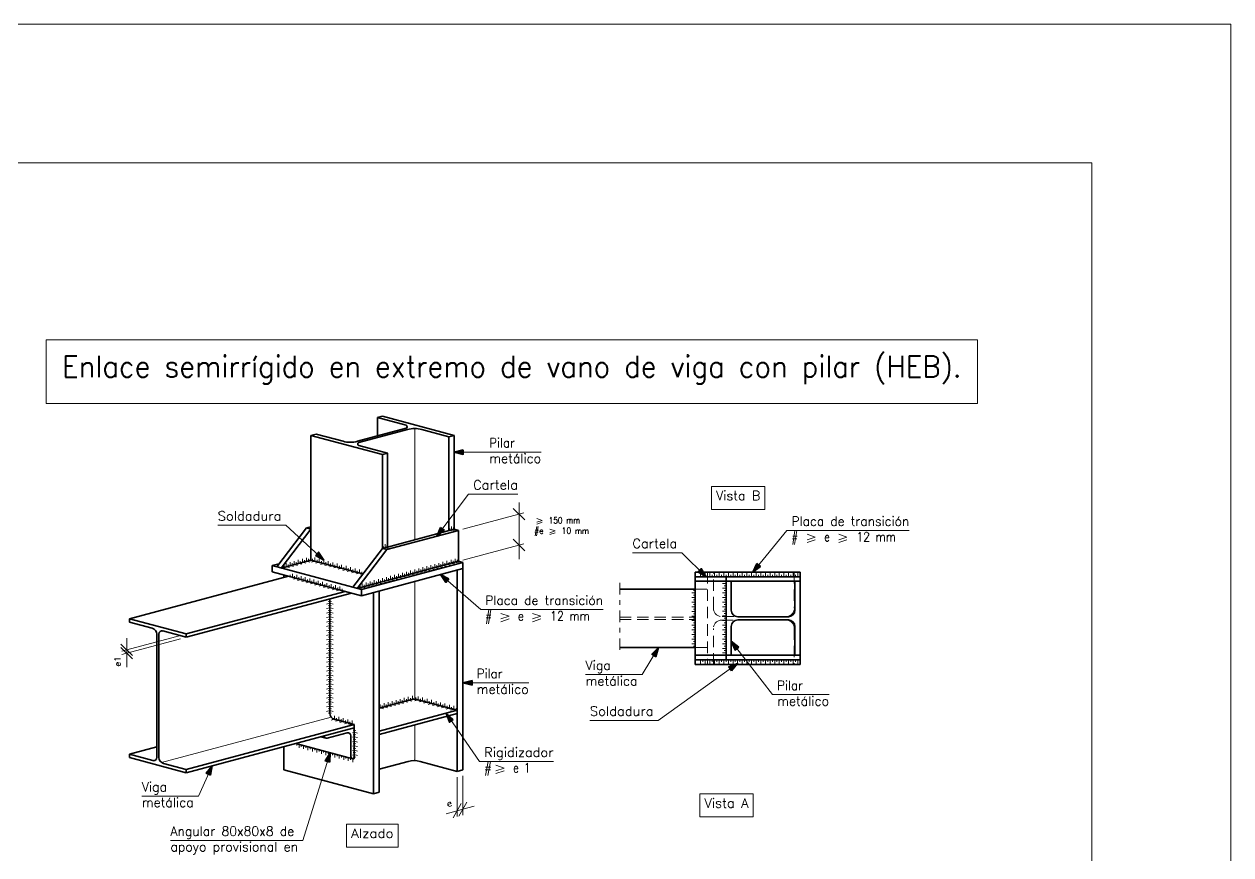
# Model space of a CAD drawing. Header units: millimetres. Extents: x 0 to 84, y 0 to 59.4.
# Drawn here: x 57.93 to 84, y 41.45 to 59.4 of the extents above; entities that cross this region are included whole.
import ezdxf
from ezdxf.enums import TextEntityAlignment as Align

# ---------------------------------------------------------------- set-up
doc = ezdxf.new("R2010")
doc.units = ezdxf.units.MM
doc.linetypes.add('DASHDOT', pattern=[0.5, 0.25, -0.125, 0, -0.125])
doc.linetypes.add('DASHED', pattern=[0.375, 0.25, -0.125])
for name, color, linetype, lineweight in [('0-CYPE0', 1, 'Continuous', 13), ('0-CYPE1', 2, 'Continuous', 18), ('0-CYPE2', 4, 'Continuous', 35), ('CYPECABECERA', 2, 'Continuous', 18), ('RECUAD_LIMITES', 2, 'Continuous', 0), ('RECUAD_MARCO', 1, 'Continuous', 20)]:
    doc.layers.add(name, color=color, linetype=linetype, lineweight=lineweight)
doc.styles.add('CYPETXT', font='romans__.ttf', dxfattribs={"height": 0.2})

msp = doc.modelspace()

# ---------------------------------------------------------------- hatches: boundary and pattern name
at = {"layer": '0-CYPE2'}
for points in [[(67.418, 50.202), (67.218, 50.152), (67.418, 50.102)], [(66.928, 48.524), (66.848, 48.334), (67.008, 48.464)], [(64.223, 47.918), (64.404, 47.819), (64.291, 47.991)], [(73.76, 47.745), (73.671, 47.559), (73.837, 47.681)], [(67.109, 47.409), (66.925, 47.503), (67.043, 47.334)], [(72.488, 47.564), (72.666, 47.459), (72.559, 47.635)], [(71.577, 45.729), (71.639, 45.925), (71.492, 45.781)], [(73.37, 45.934), (73.208, 46.062), (73.29, 45.873)], [(73.211, 45.427), (73.345, 45.584), (73.153, 45.508)], [(67.609, 45.215), (67.409, 45.165), (67.609, 45.115)], [(67.203, 44.371), (67.048, 44.507), (67.12, 44.314)], [(64.534, 43.449), (64.546, 43.654), (64.438, 43.479)], [(61.957, 43.169), (61.995, 43.372), (61.866, 43.211)]]:
    msp.add_hatch(color=256, dxfattribs=at).paths.add_polyline_path(points, flags=0)

# ---------------------------------------------------------------- linework, layer by layer
at = {"layer": '0-CYPE0'}
for p, q in [((66.368, 50.66), (66.368, 48.257)), ((66.368, 47.354), (66.368, 44.817)), ((60.899, 43.444), (64.562, 44.426)), ((66.368, 44.254), (66.368, 43.484))]:
    msp.add_line(p, q, dxfattribs=at)
at = {"layer": '0-CYPE0', "linetype": 'DASHED'}
for p, q in [((72.694, 47.559), (72.694, 45.559)), ((72.821, 46.775), (72.821, 47.559)), ((74.568, 47.559), (74.568, 46.775)), ((72.428, 47.192), (72.694, 47.192)), ((70.797, 46.582), (72.428, 46.582)), ((70.797, 46.535), (72.428, 46.535)), ((74.388, 46.595), (73.001, 46.595)), ((73.001, 46.522), (74.388, 46.522)), ((72.821, 45.559), (72.821, 46.342)), ((74.568, 46.342), (74.568, 45.559)), ((72.428, 45.925), (72.694, 45.925))]:
    msp.add_line(p, q, dxfattribs=at)
for centre, start, end in [((73.001, 46.775), 180, 270), ((74.388, 46.775), 270, 360), ((73.001, 46.342), 90, 180), ((74.388, 46.342), 0, 90)]:
    msp.add_arc(centre, 0.18, start, end, dxfattribs=at)
at = {"layer": '0-CYPE1'}
for p, q in [((67.879, 50.152), (67.218, 50.152)), ((67.879, 50.152), (69.101, 50.152)), ((67.531, 49.243), (66.848, 48.334)), ((67.531, 49.243), (68.6, 49.243)), ((68.624, 48.268), (68.624, 49.06)), ((67.406, 48.483), (68.727, 48.838)), ((68.749, 48.685), (68.499, 48.935)), ((62.114, 48.571), (63.588, 48.571)), ((64.404, 47.819), (63.588, 48.571)), ((67.128, 48.461), (67.128, 48.498)), ((67.167, 48.471), (67.167, 48.546)), ((67.206, 48.482), (67.206, 48.519)), ((69.009, 48.714), (69.125, 48.674)), ((69.009, 48.634), (69.125, 48.674)), ((69.009, 48.594), (69.125, 48.634)), ((69.289, 48.489), (69.405, 48.449)), ((67.128, 48.461), (67.164, 48.451)), ((67.167, 48.471), (67.239, 48.452)), ((67.206, 48.482), (67.242, 48.472)), ((68.749, 48.018), (68.499, 48.268)), ((68.624, 48.268), (68.624, 47.837)), ((69.289, 48.409), (69.405, 48.449)), ((69.289, 48.369), (69.405, 48.409)), ((74.408, 48.458), (73.671, 47.559)), ((74.408, 48.458), (77.052, 48.458)), ((74.847, 48.376), (75.021, 48.316)), ((74.847, 48.256), (75.021, 48.316)), ((74.847, 48.196), (75.021, 48.256)), ((75.531, 48.376), (75.705, 48.316)), ((75.531, 48.256), (75.705, 48.316)), ((75.531, 48.196), (75.705, 48.256)), ((65.692, 48.076), (65.692, 48.113)), ((65.692, 48.076), (65.728, 48.066)), ((65.731, 48.086), (65.731, 48.161)), ((65.731, 48.086), (65.803, 48.067)), ((65.77, 48.097), (65.77, 48.134)), ((65.77, 48.097), (65.806, 48.087)), ((67.406, 47.817), (68.727, 48.171)), ((71.071, 47.977), (72.14, 47.977)), ((72.14, 47.977), (72.666, 47.459)), ((63.593, 47.675), (63.593, 47.75)), ((63.636, 47.687), (63.636, 47.724)), ((63.68, 47.698), (63.68, 47.773)), ((63.724, 47.71), (63.724, 47.748)), ((63.724, 47.71), (63.76, 47.7)), ((63.767, 47.722), (63.767, 47.797)), ((63.767, 47.722), (63.84, 47.702)), ((63.811, 47.733), (63.811, 47.771)), ((63.811, 47.733), (63.847, 47.724)), ((63.854, 47.745), (63.854, 47.82)), ((63.854, 47.745), (63.927, 47.726)), ((63.898, 47.757), (63.898, 47.794)), ((63.898, 47.757), (63.934, 47.747)), ((63.942, 47.769), (63.942, 47.844)), ((63.942, 47.769), (64.014, 47.749)), ((63.985, 47.78), (63.985, 47.818)), ((63.985, 47.78), (64.021, 47.77)), ((64.029, 47.792), (64.029, 47.867)), ((64.029, 47.792), (64.101, 47.772)), ((64.072, 47.804), (64.072, 47.841)), ((64.072, 47.804), (64.109, 47.794)), ((64.163, 47.809), (64.126, 47.799)), ((64.211, 47.796), (64.138, 47.776)), ((64.163, 47.809), (64.163, 47.847)), ((64.211, 47.796), (64.211, 47.871)), ((64.259, 47.783), (64.223, 47.774)), ((64.307, 47.77), (64.235, 47.75)), ((64.259, 47.783), (64.259, 47.821)), ((64.307, 47.77), (64.307, 47.845)), ((64.356, 47.757), (64.32, 47.748)), ((64.404, 47.744), (64.332, 47.725)), ((64.356, 47.757), (64.356, 47.795)), ((64.404, 47.744), (64.404, 47.819)), ((64.452, 47.732), (64.416, 47.722)), ((64.501, 47.718), (64.428, 47.699)), ((64.452, 47.732), (64.452, 47.769)), ((64.501, 47.718), (64.501, 47.793)), ((64.549, 47.706), (64.513, 47.696)), ((64.549, 47.706), (64.549, 47.743)), ((64.597, 47.692), (64.597, 47.767)), ((64.646, 47.68), (64.646, 47.717)), ((64.694, 47.666), (64.694, 47.741)), ((64.79, 47.64), (64.79, 47.715)), ((66.717, 47.632), (66.717, 47.707)), ((66.804, 47.656), (66.804, 47.731)), ((66.892, 47.679), (66.892, 47.754)), ((66.935, 47.691), (66.935, 47.728)), ((66.979, 47.702), (66.979, 47.777)), ((67.022, 47.714), (67.022, 47.752)), ((67.022, 47.714), (67.059, 47.704)), ((67.066, 47.726), (67.066, 47.801)), ((67.066, 47.726), (67.138, 47.706)), ((67.11, 47.737), (67.11, 47.775)), ((67.11, 47.737), (67.146, 47.728)), ((67.153, 47.749), (67.153, 47.824)), ((67.153, 47.749), (67.226, 47.73)), ((67.197, 47.761), (67.197, 47.798)), ((67.197, 47.761), (67.233, 47.751)), ((67.24, 47.772), (67.24, 47.847)), ((67.24, 47.772), (67.313, 47.753)), ((67.284, 47.784), (67.284, 47.822)), ((67.284, 47.784), (67.32, 47.774)), ((63.549, 47.663), (63.549, 47.701)), ((63.549, 47.663), (63.585, 47.654)), ((63.593, 47.675), (63.665, 47.656)), ((63.636, 47.687), (63.673, 47.677)), ((63.68, 47.698), (63.752, 47.679)), ((63.68, 47.46), (63.68, 47.497)), ((63.726, 47.447), (63.726, 47.522)), ((63.773, 47.435), (63.773, 47.472)), ((63.82, 47.422), (63.82, 47.497)), ((63.866, 47.41), (63.866, 47.447)), ((63.913, 47.397), (63.913, 47.472)), ((64.006, 47.372), (64.006, 47.447)), ((64.597, 47.692), (64.525, 47.673)), ((64.646, 47.68), (64.609, 47.67)), ((64.694, 47.666), (64.621, 47.647)), ((64.742, 47.654), (64.706, 47.644)), ((64.79, 47.64), (64.718, 47.621)), ((64.742, 47.654), (64.742, 47.691)), ((64.839, 47.628), (64.803, 47.618)), ((64.887, 47.615), (64.815, 47.595)), ((64.839, 47.628), (64.839, 47.665)), ((64.887, 47.615), (64.887, 47.69)), ((64.935, 47.602), (64.899, 47.592)), ((64.984, 47.589), (64.911, 47.569)), ((64.935, 47.602), (64.935, 47.64)), ((64.984, 47.589), (64.984, 47.664)), ((65.032, 47.576), (64.996, 47.567)), ((65.08, 47.563), (65.008, 47.543)), ((65.032, 47.576), (65.032, 47.614)), ((65.08, 47.563), (65.08, 47.638)), ((65.129, 47.55), (65.092, 47.541)), ((65.177, 47.537), (65.104, 47.518)), ((65.129, 47.55), (65.129, 47.588)), ((65.177, 47.537), (65.177, 47.612)), ((65.225, 47.524), (65.189, 47.515)), ((65.225, 47.524), (65.225, 47.562)), ((65.758, 47.375), (65.758, 47.45)), ((65.845, 47.399), (65.845, 47.474)), ((65.889, 47.41), (65.889, 47.448)), ((65.932, 47.422), (65.932, 47.497)), ((65.976, 47.434), (65.976, 47.471)), ((66.02, 47.445), (66.02, 47.52)), ((66.02, 47.445), (66.092, 47.426)), ((66.063, 47.457), (66.063, 47.495)), ((66.063, 47.457), (66.099, 47.447)), ((66.107, 47.469), (66.107, 47.544)), ((66.107, 47.469), (66.179, 47.449)), ((66.15, 47.48), (66.15, 47.518)), ((66.15, 47.48), (66.187, 47.471)), ((66.194, 47.492), (66.194, 47.567)), ((66.194, 47.492), (66.266, 47.473)), ((66.238, 47.504), (66.238, 47.541)), ((66.238, 47.504), (66.274, 47.494)), ((66.281, 47.515), (66.281, 47.59)), ((66.281, 47.515), (66.354, 47.496)), ((66.325, 47.527), (66.325, 47.565)), ((66.325, 47.527), (66.361, 47.517)), ((66.368, 47.539), (66.368, 47.614)), ((66.368, 47.539), (66.441, 47.519)), ((66.412, 47.55), (66.412, 47.588)), ((66.412, 47.55), (66.448, 47.541)), ((66.456, 47.562), (66.456, 47.637)), ((66.456, 47.562), (66.528, 47.543)), ((66.499, 47.574), (66.499, 47.611)), ((66.499, 47.574), (66.535, 47.564)), ((66.543, 47.586), (66.543, 47.661)), ((66.543, 47.586), (66.615, 47.566)), ((66.586, 47.597), (66.586, 47.635)), ((66.586, 47.597), (66.623, 47.587)), ((66.63, 47.609), (66.63, 47.684)), ((66.63, 47.609), (66.702, 47.589)), ((66.674, 47.621), (66.674, 47.658)), ((66.674, 47.621), (66.71, 47.611)), ((66.717, 47.632), (66.79, 47.613)), ((66.761, 47.644), (66.761, 47.681)), ((66.761, 47.644), (66.797, 47.634)), ((66.804, 47.656), (66.877, 47.636)), ((66.848, 47.667), (66.848, 47.705)), ((66.848, 47.667), (66.884, 47.658)), ((66.892, 47.679), (66.964, 47.66)), ((67.794, 46.747), (66.925, 47.503)), ((66.935, 47.691), (66.971, 47.681)), ((66.979, 47.702), (67.051, 47.683)), ((72.545, 47.534), (72.545, 47.459)), ((72.595, 47.496), (72.595, 47.459)), ((72.645, 47.534), (72.645, 47.459)), ((72.695, 47.496), (72.695, 47.459)), ((72.745, 47.534), (72.745, 47.459)), ((72.795, 47.496), (72.795, 47.459)), ((72.845, 47.534), (72.845, 47.459)), ((72.895, 47.496), (72.895, 47.459)), ((72.945, 47.534), (72.945, 47.459)), ((72.995, 47.496), (72.995, 47.459)), ((73.045, 47.534), (73.045, 47.459)), ((73.095, 47.496), (73.095, 47.459)), ((73.145, 47.534), (73.145, 47.459)), ((73.195, 47.496), (73.195, 47.459)), ((73.245, 47.534), (73.245, 47.459)), ((73.295, 47.496), (73.295, 47.459)), ((73.345, 47.534), (73.345, 47.459)), ((73.395, 47.496), (73.395, 47.459)), ((73.445, 47.534), (73.445, 47.459)), ((73.495, 47.496), (73.495, 47.459)), ((73.545, 47.534), (73.545, 47.459)), ((73.595, 47.496), (73.595, 47.459)), ((73.645, 47.534), (73.645, 47.459)), ((73.695, 47.496), (73.695, 47.459)), ((73.745, 47.534), (73.745, 47.459)), ((73.795, 47.496), (73.795, 47.459)), ((73.845, 47.534), (73.845, 47.459)), ((73.895, 47.496), (73.895, 47.459)), ((73.945, 47.534), (73.945, 47.459)), ((73.995, 47.496), (73.995, 47.459)), ((74.045, 47.534), (74.045, 47.459)), ((74.095, 47.496), (74.095, 47.459)), ((74.145, 47.534), (74.145, 47.459)), ((74.195, 47.496), (74.195, 47.459)), ((74.245, 47.534), (74.245, 47.459)), ((74.295, 47.496), (74.295, 47.459)), ((74.345, 47.534), (74.345, 47.459)), ((74.395, 47.496), (74.395, 47.459)), ((74.445, 47.534), (74.445, 47.459)), ((74.495, 47.496), (74.495, 47.459)), ((74.545, 47.534), (74.545, 47.459)), ((74.595, 47.496), (74.595, 47.459)), ((74.645, 47.534), (74.645, 47.459)), ((63.737, 47.425), (63.773, 47.435)), ((63.82, 47.422), (63.747, 47.403)), ((63.83, 47.4), (63.866, 47.41)), ((63.913, 47.397), (63.84, 47.378)), ((63.923, 47.375), (63.96, 47.385)), ((64.006, 47.372), (63.934, 47.353)), ((63.96, 47.385), (63.96, 47.422)), ((64.017, 47.35), (64.053, 47.36)), ((64.1, 47.347), (64.027, 47.328)), ((64.053, 47.36), (64.053, 47.397)), ((64.1, 47.347), (64.1, 47.422)), ((64.193, 47.322), (64.12, 47.303)), ((64.193, 47.322), (64.193, 47.397)), ((64.203, 47.3), (64.239, 47.31)), ((64.286, 47.297), (64.214, 47.278)), ((64.239, 47.31), (64.239, 47.347)), ((64.286, 47.297), (64.286, 47.372)), ((64.379, 47.272), (64.307, 47.253)), ((64.379, 47.272), (64.379, 47.347)), ((64.39, 47.25), (64.426, 47.26)), ((64.473, 47.247), (64.4, 47.228)), ((64.426, 47.26), (64.426, 47.297)), ((64.473, 47.247), (64.473, 47.322)), ((64.483, 47.225), (64.519, 47.235)), ((64.566, 47.222), (64.494, 47.203)), ((64.519, 47.235), (64.519, 47.272)), ((64.566, 47.222), (64.566, 47.297)), ((64.576, 47.2), (64.613, 47.21)), ((64.659, 47.197), (64.587, 47.178)), ((64.613, 47.21), (64.613, 47.247)), ((64.659, 47.197), (64.659, 47.272)), ((64.753, 47.172), (64.753, 47.247)), ((64.799, 47.16), (64.799, 47.197)), ((65.191, 47.223), (65.191, 47.261)), ((65.191, 47.223), (65.228, 47.214)), ((65.235, 47.235), (65.235, 47.31)), ((65.235, 47.235), (65.307, 47.216)), ((65.278, 47.247), (65.278, 47.284)), ((65.278, 47.247), (65.315, 47.237)), ((65.322, 47.258), (65.322, 47.333)), ((65.322, 47.258), (65.395, 47.239)), ((65.366, 47.27), (65.366, 47.308)), ((65.366, 47.27), (65.402, 47.26)), ((65.409, 47.282), (65.409, 47.357)), ((65.409, 47.282), (65.482, 47.262)), ((65.453, 47.293), (65.453, 47.331)), ((65.453, 47.293), (65.489, 47.284)), ((65.496, 47.305), (65.496, 47.38)), ((65.496, 47.305), (65.569, 47.286)), ((65.54, 47.317), (65.54, 47.354)), ((65.54, 47.317), (65.576, 47.307)), ((65.584, 47.329), (65.584, 47.404)), ((65.584, 47.329), (65.656, 47.309)), ((65.627, 47.34), (65.627, 47.378)), ((65.627, 47.34), (65.663, 47.33)), ((65.671, 47.352), (65.671, 47.427)), ((65.671, 47.352), (65.743, 47.332)), ((65.714, 47.364), (65.714, 47.401)), ((65.714, 47.364), (65.751, 47.354)), ((65.758, 47.375), (65.83, 47.356)), ((65.802, 47.387), (65.802, 47.424)), ((65.802, 47.387), (65.838, 47.377)), ((65.845, 47.399), (65.918, 47.379)), ((65.889, 47.41), (65.925, 47.401)), ((65.932, 47.422), (66.005, 47.403)), ((65.976, 47.434), (66.012, 47.424)), ((73.019, 47.31), (73.094, 47.31)), ((73.019, 47.21), (73.094, 47.21)), ((73.057, 47.26), (73.094, 47.26)), ((64.498, 46.923), (64.534, 46.932)), ((64.57, 46.923), (64.534, 46.932)), ((64.753, 47.172), (64.68, 47.153)), ((64.763, 47.15), (64.799, 47.16)), ((72.353, 47.109), (72.428, 47.109)), ((72.353, 47.009), (72.428, 47.009)), ((72.39, 47.159), (72.428, 47.159)), ((72.39, 47.059), (72.428, 47.059)), ((72.39, 46.959), (72.428, 46.959)), ((73.019, 47.11), (73.094, 47.11)), ((73.019, 47.01), (73.094, 47.01)), ((73.057, 47.16), (73.094, 47.16)), ((73.057, 47.06), (73.094, 47.06)), ((73.057, 46.96), (73.094, 46.96)), ((64.462, 46.865), (64.534, 46.884)), ((64.462, 46.768), (64.534, 46.787)), ((64.462, 46.671), (64.534, 46.691)), ((64.498, 46.826), (64.534, 46.836)), ((64.498, 46.729), (64.534, 46.739)), ((64.607, 46.865), (64.534, 46.884)), ((64.57, 46.826), (64.534, 46.836)), ((64.607, 46.768), (64.534, 46.787)), ((64.57, 46.729), (64.534, 46.739)), ((64.607, 46.671), (64.534, 46.691)), ((67.794, 46.747), (70.438, 46.747)), ((68.233, 46.665), (68.407, 46.605)), ((68.917, 46.665), (69.091, 46.605)), ((72.353, 46.909), (72.428, 46.909)), ((72.353, 46.809), (72.428, 46.809)), ((72.353, 46.709), (72.428, 46.709)), ((72.39, 46.859), (72.428, 46.859)), ((72.39, 46.759), (72.428, 46.759)), ((73.019, 46.91), (73.094, 46.91)), ((73.019, 46.81), (73.094, 46.81)), ((73.019, 46.71), (73.094, 46.71)), ((73.057, 46.86), (73.094, 46.86)), ((73.057, 46.76), (73.094, 46.76)), ((64.462, 46.575), (64.534, 46.594)), ((64.462, 46.478), (64.534, 46.498)), ((64.498, 46.633), (64.534, 46.643)), ((64.498, 46.536), (64.534, 46.546)), ((64.498, 46.44), (64.534, 46.449)), ((64.57, 46.633), (64.534, 46.643)), ((64.607, 46.575), (64.534, 46.594)), ((64.57, 46.536), (64.534, 46.546)), ((64.607, 46.478), (64.534, 46.498)), ((64.57, 46.44), (64.534, 46.449)), ((68.233, 46.545), (68.407, 46.605)), ((68.233, 46.485), (68.407, 46.545)), ((68.917, 46.545), (69.091, 46.605)), ((68.917, 46.485), (69.091, 46.545)), ((72.353, 46.609), (72.428, 46.609)), ((72.353, 46.509), (72.428, 46.509)), ((72.353, 46.409), (72.428, 46.409)), ((72.39, 46.659), (72.428, 46.659)), ((72.39, 46.559), (72.428, 46.559)), ((72.39, 46.459), (72.428, 46.459)), ((73.019, 46.61), (73.094, 46.61)), ((73.019, 46.51), (73.094, 46.51)), ((73.019, 46.41), (73.094, 46.41)), ((73.057, 46.66), (73.094, 46.66)), ((73.057, 46.56), (73.094, 46.56)), ((73.057, 46.46), (73.094, 46.46)), ((60.045, 45.849), (61.312, 46.189)), ((64.462, 46.382), (64.534, 46.401)), ((64.462, 46.285), (64.534, 46.305)), ((64.462, 46.189), (64.534, 46.208)), ((64.498, 46.343), (64.534, 46.353)), ((64.498, 46.247), (64.534, 46.256)), ((64.498, 46.15), (64.534, 46.16)), ((64.607, 46.382), (64.534, 46.401)), ((64.57, 46.343), (64.534, 46.353)), ((64.607, 46.285), (64.534, 46.305)), ((64.57, 46.247), (64.534, 46.256)), ((64.607, 46.189), (64.534, 46.208)), ((64.57, 46.15), (64.534, 46.16)), ((72.353, 46.309), (72.428, 46.309)), ((72.353, 46.209), (72.428, 46.209)), ((72.39, 46.359), (72.428, 46.359)), ((72.39, 46.259), (72.428, 46.259)), ((72.39, 46.159), (72.428, 46.159)), ((73.019, 46.31), (73.094, 46.31)), ((73.019, 46.21), (73.094, 46.21)), ((73.057, 46.36), (73.094, 46.36)), ((73.057, 46.26), (73.094, 46.26)), ((73.057, 46.16), (73.094, 46.16)), ((60.273, 45.752), (60.023, 46.002)), ((60.273, 45.681), (60.023, 45.931)), ((60.045, 45.778), (61.312, 46.117)), ((60.148, 45.752), (60.148, 46.127)), ((60.148, 45.931), (60.148, 45.5)), ((64.462, 46.092), (64.534, 46.111)), ((64.462, 45.995), (64.534, 46.015)), ((64.462, 45.899), (64.534, 45.918)), ((64.498, 46.053), (64.534, 46.063)), ((64.498, 45.957), (64.534, 45.966)), ((64.607, 46.092), (64.534, 46.111)), ((64.57, 46.053), (64.534, 46.063)), ((64.607, 45.995), (64.534, 46.015)), ((64.57, 45.957), (64.534, 45.966)), ((64.607, 45.899), (64.534, 45.918)), ((71.639, 45.925), (71.282, 45.343)), ((72.353, 46.109), (72.428, 46.109)), ((72.353, 46.009), (72.428, 46.009)), ((72.39, 46.059), (72.428, 46.059)), ((72.39, 45.959), (72.428, 45.959)), ((73.019, 46.11), (73.094, 46.11)), ((73.019, 46.01), (73.094, 46.01)), ((73.019, 45.91), (73.094, 45.91)), ((73.057, 46.06), (73.094, 46.06)), ((73.057, 45.96), (73.094, 45.96)), ((73.208, 46.062), (74.098, 44.909)), ((60.148, 45.806), (60.148, 45.877)), ((64.462, 45.802), (64.534, 45.822)), ((64.462, 45.706), (64.534, 45.725)), ((64.462, 45.609), (64.534, 45.628)), ((64.498, 45.86), (64.534, 45.87)), ((64.498, 45.764), (64.534, 45.773)), ((64.498, 45.667), (64.534, 45.677)), ((64.57, 45.86), (64.534, 45.87)), ((64.607, 45.802), (64.534, 45.822)), ((64.57, 45.764), (64.534, 45.773)), ((64.607, 45.706), (64.534, 45.725)), ((64.57, 45.667), (64.534, 45.677)), ((64.607, 45.609), (64.534, 45.628)), ((72.545, 45.584), (72.545, 45.659)), ((72.595, 45.621), (72.595, 45.659)), ((72.645, 45.584), (72.645, 45.659)), ((72.695, 45.621), (72.695, 45.659)), ((72.745, 45.584), (72.745, 45.659)), ((72.795, 45.621), (72.795, 45.659)), ((72.845, 45.584), (72.845, 45.659)), ((72.895, 45.621), (72.895, 45.659)), ((72.945, 45.584), (72.945, 45.659)), ((72.995, 45.621), (72.995, 45.659)), ((73.019, 45.81), (73.094, 45.81)), ((73.045, 45.584), (73.045, 45.659)), ((73.057, 45.86), (73.094, 45.86)), ((73.095, 45.621), (73.095, 45.659)), ((73.145, 45.584), (73.145, 45.659)), ((73.195, 45.621), (73.195, 45.659)), ((73.245, 45.584), (73.245, 45.659)), ((73.295, 45.621), (73.295, 45.659)), ((73.345, 45.584), (73.345, 45.659)), ((73.395, 45.621), (73.395, 45.659)), ((73.445, 45.584), (73.445, 45.659)), ((73.495, 45.621), (73.495, 45.659)), ((73.545, 45.584), (73.545, 45.659)), ((73.595, 45.621), (73.595, 45.659)), ((73.645, 45.584), (73.645, 45.659)), ((73.695, 45.621), (73.695, 45.659)), ((73.745, 45.584), (73.745, 45.659)), ((73.795, 45.621), (73.795, 45.659)), ((73.845, 45.584), (73.845, 45.659)), ((73.895, 45.621), (73.895, 45.659)), ((73.945, 45.584), (73.945, 45.659)), ((73.995, 45.621), (73.995, 45.659)), ((74.045, 45.584), (74.045, 45.659)), ((74.095, 45.621), (74.095, 45.659)), ((74.145, 45.584), (74.145, 45.659)), ((74.195, 45.621), (74.195, 45.659)), ((74.245, 45.584), (74.245, 45.659)), ((74.295, 45.621), (74.295, 45.659)), ((74.345, 45.584), (74.345, 45.659)), ((74.395, 45.621), (74.395, 45.659)), ((74.445, 45.584), (74.445, 45.659)), ((74.495, 45.621), (74.495, 45.659)), ((74.545, 45.584), (74.545, 45.659)), ((74.595, 45.621), (74.595, 45.659)), ((74.645, 45.584), (74.645, 45.659)), ((64.462, 45.512), (64.534, 45.532)), ((64.462, 45.416), (64.534, 45.435)), ((64.498, 45.57), (64.534, 45.58)), ((64.498, 45.474), (64.534, 45.483)), ((64.498, 45.377), (64.534, 45.387)), ((64.57, 45.57), (64.534, 45.58)), ((64.607, 45.512), (64.534, 45.532)), ((64.57, 45.474), (64.534, 45.483)), ((64.607, 45.416), (64.534, 45.435)), ((64.57, 45.377), (64.534, 45.387)), ((71.628, 44.353), (73.345, 45.584)), ((64.462, 45.319), (64.534, 45.339)), ((64.462, 45.223), (64.534, 45.242)), ((64.462, 45.126), (64.534, 45.145)), ((64.498, 45.281), (64.534, 45.29)), ((64.498, 45.184), (64.534, 45.194)), ((64.607, 45.319), (64.534, 45.339)), ((64.57, 45.281), (64.534, 45.29)), ((64.607, 45.223), (64.534, 45.242)), ((64.57, 45.184), (64.534, 45.194)), ((64.607, 45.126), (64.534, 45.145)), ((67.769, 45.165), (67.409, 45.165)), ((67.609, 45.165), (68.831, 45.165)), ((70.06, 45.343), (71.282, 45.343)), ((64.462, 45.029), (64.534, 45.049)), ((64.462, 44.933), (64.534, 44.952)), ((64.462, 44.836), (64.534, 44.856)), ((64.498, 45.087), (64.534, 45.097)), ((64.498, 44.991), (64.534, 45.001)), ((64.498, 44.894), (64.534, 44.904)), ((64.57, 45.087), (64.534, 45.097)), ((64.607, 45.029), (64.534, 45.049)), ((64.57, 44.991), (64.534, 45.001)), ((64.607, 44.933), (64.534, 44.952)), ((64.57, 44.894), (64.534, 44.904)), ((64.607, 44.836), (64.534, 44.856)), ((66.144, 44.764), (66.144, 44.839)), ((66.231, 44.787), (66.231, 44.862)), ((66.319, 44.81), (66.319, 44.885)), ((66.394, 44.811), (66.394, 44.848)), ((66.443, 44.797), (66.443, 44.872)), ((66.539, 44.771), (66.539, 44.846)), ((74.098, 44.909), (75.32, 44.909)), ((64.462, 44.74), (64.534, 44.759)), ((64.462, 44.643), (64.534, 44.662)), ((64.498, 44.798), (64.534, 44.807)), ((64.498, 44.701), (64.534, 44.711)), ((64.498, 44.604), (64.534, 44.614)), ((64.57, 44.798), (64.534, 44.807)), ((64.607, 44.74), (64.534, 44.759)), ((64.57, 44.701), (64.534, 44.711)), ((64.607, 44.643), (64.534, 44.662)), ((64.57, 44.604), (64.534, 44.614)), ((65.621, 44.623), (65.621, 44.698)), ((65.621, 44.623), (65.694, 44.604)), ((65.665, 44.635), (65.665, 44.673)), ((65.665, 44.635), (65.701, 44.625)), ((65.708, 44.647), (65.708, 44.722)), ((65.708, 44.647), (65.781, 44.627)), ((65.752, 44.658), (65.752, 44.696)), ((65.752, 44.658), (65.788, 44.649)), ((65.796, 44.67), (65.796, 44.745)), ((65.796, 44.67), (65.868, 44.651)), ((65.839, 44.682), (65.839, 44.719)), ((65.839, 44.682), (65.875, 44.672)), ((65.883, 44.693), (65.883, 44.768)), ((65.883, 44.693), (65.955, 44.674)), ((65.926, 44.705), (65.926, 44.743)), ((65.926, 44.705), (65.963, 44.695)), ((65.97, 44.717), (65.97, 44.792)), ((65.97, 44.717), (66.042, 44.697)), ((66.013, 44.729), (66.013, 44.766)), ((66.013, 44.729), (66.05, 44.719)), ((66.057, 44.74), (66.057, 44.815)), ((66.057, 44.74), (66.13, 44.721)), ((66.101, 44.752), (66.101, 44.789)), ((66.101, 44.752), (66.137, 44.742)), ((66.144, 44.764), (66.217, 44.744)), ((66.188, 44.775), (66.188, 44.813)), ((66.188, 44.775), (66.224, 44.766)), ((66.231, 44.787), (66.304, 44.767)), ((66.275, 44.799), (66.275, 44.836)), ((66.275, 44.799), (66.311, 44.789)), ((66.319, 44.81), (66.391, 44.791)), ((66.443, 44.797), (66.37, 44.778)), ((66.491, 44.785), (66.455, 44.775)), ((66.539, 44.771), (66.467, 44.752)), ((66.491, 44.785), (66.491, 44.822)), ((66.587, 44.759), (66.551, 44.749)), ((66.636, 44.745), (66.563, 44.726)), ((66.587, 44.759), (66.587, 44.796)), ((66.636, 44.745), (66.636, 44.82)), ((66.684, 44.733), (66.648, 44.723)), ((66.732, 44.72), (66.66, 44.7)), ((66.684, 44.733), (66.684, 44.77)), ((66.732, 44.72), (66.732, 44.795)), ((66.781, 44.707), (66.744, 44.697)), ((66.829, 44.694), (66.756, 44.674)), ((66.781, 44.707), (66.781, 44.745)), ((66.829, 44.694), (66.829, 44.769)), ((66.877, 44.681), (66.841, 44.671)), ((66.926, 44.668), (66.853, 44.648)), ((66.877, 44.681), (66.877, 44.719)), ((66.926, 44.668), (66.926, 44.743)), ((66.974, 44.655), (66.938, 44.646)), ((67.022, 44.642), (66.95, 44.623)), ((66.974, 44.655), (66.974, 44.693)), ((67.022, 44.642), (67.022, 44.717)), ((67.07, 44.629), (67.034, 44.62)), ((67.119, 44.616), (67.046, 44.597)), ((67.07, 44.629), (67.07, 44.667)), ((67.119, 44.616), (67.119, 44.691)), ((67.167, 44.604), (67.131, 44.594)), ((67.215, 44.59), (67.143, 44.571)), ((67.167, 44.604), (67.167, 44.641)), ((67.215, 44.59), (67.215, 44.665)), ((67.264, 44.578), (67.227, 44.568)), ((67.264, 44.578), (67.264, 44.615)), ((64.462, 44.546), (64.534, 44.566)), ((64.498, 44.508), (64.534, 44.518)), ((64.607, 44.546), (64.534, 44.566)), ((64.57, 44.508), (64.534, 44.518)), ((64.633, 44.378), (64.561, 44.359)), ((64.633, 44.378), (64.633, 44.453)), ((64.681, 44.365), (64.645, 44.356)), ((64.73, 44.352), (64.657, 44.333)), ((64.681, 44.365), (64.681, 44.403)), ((64.73, 44.352), (64.73, 44.427)), ((64.778, 44.34), (64.742, 44.33)), ((64.826, 44.326), (64.754, 44.307)), ((64.778, 44.34), (64.778, 44.377)), ((64.826, 44.326), (64.826, 44.401)), ((64.875, 44.314), (64.875, 44.351)), ((64.923, 44.3), (64.923, 44.375)), ((64.971, 44.288), (64.971, 44.325)), ((65.019, 44.274), (65.019, 44.349)), ((67.769, 43.465), (67.048, 44.507)), ((70.154, 44.353), (71.628, 44.353)), ((64.875, 44.314), (64.838, 44.304)), ((64.923, 44.3), (64.85, 44.281)), ((64.971, 44.288), (64.935, 44.278)), ((65.019, 44.274), (64.947, 44.255)), ((65.022, 44.086), (65.059, 44.096)), ((65.041, 44.139), (65.059, 44.144)), ((65.095, 44.135), (65.059, 44.144)), ((65.131, 44.077), (65.059, 44.096)), ((63.822, 43.811), (63.822, 43.848)), ((63.87, 43.76), (63.87, 43.835)), ((63.918, 43.785), (63.918, 43.823)), ((63.967, 43.735), (63.967, 43.81)), ((64.015, 43.759), (64.015, 43.797)), ((65.022, 43.99), (65.059, 43.999)), ((65.022, 43.893), (65.059, 43.903)), ((65.022, 43.796), (65.059, 43.806)), ((65.041, 44.043), (65.059, 44.048)), ((65.041, 43.946), (65.059, 43.951)), ((65.041, 43.85), (65.059, 43.854)), ((65.095, 44.038), (65.059, 44.048)), ((65.131, 43.98), (65.059, 43.999)), ((65.095, 43.941), (65.059, 43.951)), ((65.131, 43.883), (65.059, 43.903)), ((65.095, 43.845), (65.059, 43.854)), ((65.131, 43.787), (65.059, 43.806)), ((63.95, 41.759), (64.546, 43.654)), ((64.063, 43.709), (64.063, 43.784)), ((64.111, 43.733), (64.111, 43.771)), ((64.16, 43.683), (64.16, 43.758)), ((64.208, 43.707), (64.208, 43.745)), ((64.256, 43.657), (64.256, 43.732)), ((64.305, 43.682), (64.305, 43.719)), ((64.353, 43.631), (64.353, 43.706)), ((64.401, 43.656), (64.401, 43.693)), ((64.45, 43.605), (64.45, 43.68)), ((64.498, 43.63), (64.498, 43.667)), ((64.546, 43.579), (64.546, 43.654)), ((64.594, 43.604), (64.594, 43.641)), ((64.643, 43.553), (64.643, 43.628)), ((64.691, 43.578), (64.691, 43.615)), ((64.739, 43.528), (64.739, 43.603)), ((64.788, 43.552), (64.788, 43.59)), ((64.836, 43.502), (64.836, 43.577)), ((64.884, 43.526), (64.884, 43.564)), ((64.933, 43.476), (64.933, 43.551)), ((64.981, 43.5), (64.981, 43.538)), ((65.022, 43.7), (65.059, 43.71)), ((65.022, 43.603), (65.059, 43.613)), ((65.041, 43.753), (65.059, 43.758)), ((65.041, 43.656), (65.059, 43.661)), ((65.041, 43.56), (65.059, 43.565)), ((65.095, 43.748), (65.059, 43.758)), ((65.131, 43.69), (65.059, 43.71)), ((65.095, 43.652), (65.059, 43.661)), ((65.131, 43.594), (65.059, 43.613)), ((65.095, 43.555), (65.059, 43.565)), ((61.695, 42.717), (61.995, 43.372)), ((65.029, 43.45), (65.029, 43.525)), ((67.769, 43.465), (69.366, 43.465)), ((68.124, 43.383), (68.298, 43.323)), ((68.124, 43.263), (68.298, 43.323)), ((67.287, 43.124), (67.287, 42.274)), ((67.409, 43.157), (67.409, 42.307)), ((68.124, 43.203), (68.298, 43.263)), ((60.473, 42.717), (61.695, 42.717)), ((67.198, 42.247), (67.375, 42.554)), ((67.321, 42.28), (67.498, 42.586)), ((67.409, 42.433), (67.651, 42.498)), ((67.287, 42.401), (67.045, 42.336)), ((67.287, 42.401), (67.409, 42.433)), ((61.093, 41.759), (63.95, 41.759))]:
    msp.add_line(p, q, dxfattribs=at)
at = {"layer": '0-CYPE1', "linetype": 'DASHDOT'}
msp.add_line((70.797, 47.325), (70.797, 45.792), dxfattribs=at)
at = {"layer": '0-CYPE1'}
for points in [[(72.78, 49.411), (72.78, 48.911), (73.934, 48.911), (73.934, 49.411), (72.78, 49.411)], [(72.528, 42.766), (72.528, 42.266), (73.682, 42.266), (73.682, 42.766), (72.528, 42.766)], [(64.895, 42.112), (64.895, 41.612), (66.013, 41.612), (66.013, 42.112), (64.895, 42.112)]]:
    msp.add_lwpolyline(points, close=True, dxfattribs=at)
for points in [[(64.11, 47.325), (64.146, 47.335), (64.146, 47.372)], [(64.297, 47.275), (64.333, 47.285), (64.333, 47.322)], [(64.67, 47.175), (64.706, 47.185), (64.706, 47.222)]]:
    msp.add_lwpolyline(points, dxfattribs=at)
at = {"layer": '0-CYPE2'}
for p, q in [((65.563, 50.897), (65.673, 50.926)), ((65.563, 50.897), (66.184, 50.731)), ((65.563, 50.897), (65.563, 50.5)), ((67.218, 50.512), (65.673, 50.926)), ((65.132, 50.385), (66.184, 50.666)), ((65.162, 50.358), (66.213, 50.64)), ((66.523, 50.64), (67.109, 50.483)), ((64.127, 50.512), (64.237, 50.541)), ((64.127, 50.512), (64.127, 47.818)), ((64.127, 50.512), (65.673, 50.098)), ((64.822, 50.385), (64.237, 50.541)), ((67.109, 50.483), (67.218, 50.512)), ((67.109, 50.483), (67.109, 48.456)), ((67.218, 48.485), (67.218, 50.512)), ((65.673, 48.071), (65.673, 50.098)), ((65.782, 50.127), (65.782, 48.1)), ((63.387, 47.672), (64.031, 48.511)), ((64.031, 48.511), (64.127, 48.537)), ((64.031, 48.511), (64.127, 48.485)), ((63.483, 47.646), (64.127, 48.485)), ((65.673, 48.071), (67.218, 48.485)), ((65.769, 48.045), (67.313, 48.458)), ((67.313, 48.458), (67.218, 48.485)), ((67.313, 48.458), (67.313, 47.792)), ((65.029, 47.232), (65.673, 48.071)), ((65.125, 47.206), (65.769, 48.045)), ((65.673, 48.071), (65.769, 48.045)), ((63.437, 47.737), (63.29, 47.697)), ((63.483, 47.646), (64.127, 47.818)), ((64.127, 47.818), (65.248, 47.518)), ((65.125, 47.206), (67.313, 47.792)), ((65.222, 47.18), (67.409, 47.766)), ((67.409, 47.766), (67.313, 47.792)), ((67.409, 47.633), (67.409, 47.766)), ((60.209, 46.549), (63.644, 47.469)), ((63.29, 47.564), (63.29, 47.697)), ((65.222, 47.18), (63.29, 47.697)), ((65.222, 47.046), (63.29, 47.564)), ((63.545, 47.496), (63.545, 47.443)), ((65.222, 47.046), (67.409, 47.633)), ((67.287, 47.6), (67.287, 43.252)), ((67.409, 47.633), (67.409, 43.285)), ((72.428, 45.559), (72.428, 47.559)), ((74.694, 47.559), (72.428, 47.559)), ((72.428, 47.459), (74.694, 47.459)), ((73.094, 47.459), (73.094, 45.659)), ((74.694, 45.559), (74.694, 47.559)), ((72.428, 47.192), (70.797, 47.192)), ((72.428, 47.359), (74.694, 47.359)), ((73.208, 46.732), (73.208, 47.359)), ((74.581, 47.359), (74.581, 46.732)), ((61.432, 46.221), (64.868, 47.141)), ((61.432, 46.149), (65.001, 47.106)), ((64.534, 46.981), (64.534, 44.507)), ((65.222, 47.046), (65.222, 47.18)), ((65.477, 47.115), (65.477, 42.767)), ((65.6, 47.148), (65.6, 42.8)), ((60.209, 46.549), (60.209, 46.477)), ((61.432, 46.221), (60.209, 46.549)), ((60.699, 46.346), (60.209, 46.477)), ((74.441, 46.592), (73.348, 46.592)), ((73.348, 46.525), (74.441, 46.525)), ((60.798, 46.217), (60.798, 43.549)), ((60.843, 46.22), (60.843, 43.552)), ((61.432, 46.149), (60.927, 46.285)), ((61.432, 46.221), (61.432, 46.149)), ((73.208, 45.759), (73.208, 46.385)), ((74.581, 46.385), (74.581, 45.759)), ((72.428, 45.925), (70.797, 45.925)), ((72.428, 45.759), (74.694, 45.759)), ((72.428, 45.659), (74.694, 45.659)), ((73.094, 45.759), (73.208, 45.759)), ((74.581, 45.759), (74.694, 45.759)), ((74.694, 45.559), (72.428, 45.559)), ((65.6, 44.618), (66.356, 44.82)), ((67.287, 44.571), (66.356, 44.82)), ((65.059, 44.264), (64.633, 44.378)), ((67.287, 44.571), (65.6, 44.119)), ((67.287, 44.5), (65.6, 44.048)), ((61.432, 43.292), (65.059, 44.264)), ((61.432, 43.221), (65.059, 44.193)), ((64.908, 44.083), (64.478, 43.968)), ((65.059, 44.264), (65.059, 44.193)), ((65.059, 43.526), (65.059, 44.193)), ((63.798, 43.855), (65.029, 43.525)), ((64.336, 43.999), (64.452, 43.968)), ((64.415, 44.02), (64.415, 44.016)), ((64.992, 43.573), (64.992, 44.019)), ((60.209, 43.62), (60.798, 43.778)), ((61.432, 43.221), (60.209, 43.549)), ((63.545, 43.787), (63.545, 43.285)), ((61.432, 43.292), (60.942, 43.423)), ((61.432, 43.292), (61.432, 43.221)), ((65.477, 42.767), (63.545, 43.285)), ((65.055, 43.525), (65.059, 43.526)), ((65.6, 43.299), (66.227, 43.467)), ((67.287, 43.252), (66.486, 43.467)), ((67.287, 43.252), (67.409, 43.285)), ((65.477, 42.767), (65.6, 42.8))]:
    msp.add_line(p, q, dxfattribs=at)
for points in [[(65.673, 50.098), (65.782, 50.127), (65.162, 50.294)], [(67.418, 50.202), (67.418, 50.102)], [(66.928, 48.524), (67.008, 48.464)], [(64.223, 47.918), (64.291, 47.991)], [(73.76, 47.745), (73.837, 47.681)], [(72.488, 47.564), (72.559, 47.635)], [(67.109, 47.409), (67.043, 47.334)], [(73.37, 45.934), (73.29, 45.873)], [(71.577, 45.729), (71.492, 45.781)], [(73.211, 45.427), (73.153, 45.508)], [(67.609, 45.215), (67.609, 45.115)], [(67.203, 44.371), (67.12, 44.314)], [(60.714, 43.485), (60.209, 43.62), (60.209, 43.549)], [(64.534, 43.449), (64.438, 43.479)], [(61.957, 43.169), (61.866, 43.211)]]:
    msp.add_lwpolyline(points, dxfattribs=at)
for points in [[(67.418, 50.202), (67.218, 50.152), (67.418, 50.102)], [(66.928, 48.524), (66.848, 48.334), (67.008, 48.464)], [(64.223, 47.918), (64.404, 47.819), (64.291, 47.991)], [(73.76, 47.745), (73.671, 47.559), (73.837, 47.681)], [(67.109, 47.409), (66.925, 47.503), (67.043, 47.334)], [(72.488, 47.564), (72.666, 47.459), (72.559, 47.635)], [(71.577, 45.729), (71.639, 45.925), (71.492, 45.781)], [(73.37, 45.934), (73.208, 46.062), (73.29, 45.873)], [(73.211, 45.427), (73.345, 45.584), (73.153, 45.508)], [(67.609, 45.215), (67.409, 45.165), (67.609, 45.115)], [(67.203, 44.371), (67.048, 44.507), (67.12, 44.314)], [(64.534, 43.449), (64.546, 43.654), (64.438, 43.479)], [(61.957, 43.169), (61.995, 43.372), (61.866, 43.211)]]:
    msp.add_lwpolyline(points, close=True, dxfattribs=at)
for centre, radius, start, end in [((66.175, 50.698), 0.0333, 285, 75), ((66.368, 50.06), 0.6, 75, 105), ((64.977, 50.964), 0.6, 255, 285), ((65.17, 50.326), 0.0333, 105, 255), ((73.348, 46.732), 0.14, 180, 270), ((74.441, 46.732), 0.14, 270, 360), ((73.348, 46.385), 0.14, 90, 180), ((74.441, 46.385), 0.14, 0, 90), ((60.664, 46.217), 0.133, 0, 75), ((60.91, 46.22), 0.0667, 75, 180), ((64.668, 44.507), 0.133, 180, 255), ((64.925, 44.019), 0.0667, 0, 105), ((64.465, 44.016), 0.05, 180, 285), ((60.731, 43.549), 0.0667, 255, 360), ((60.977, 43.552), 0.133, 180, 255), ((65.042, 43.573), 0.05, 180, 285), ((66.356, 42.984), 0.5, 75, 105)]:
    msp.add_arc(centre, radius, start, end, dxfattribs=at)
at = {"layer": 'CYPECABECERA'}
msp.add_lwpolyline([(58.409, 51.201), (78.525, 51.201), (78.525, 52.575), (58.409, 52.575), (58.409, 51.201)], close=True, dxfattribs=at)
at = {"layer": 'RECUAD_LIMITES'}
msp.add_lwpolyline([(0, 0), (84, 0), (84, 59.4), (0, 59.4), (0, 0)], close=True, dxfattribs=at)
at = {"layer": 'RECUAD_MARCO'}
msp.add_lwpolyline([(3, 3), (81, 3), (81, 56.4), (3, 56.4), (3, 3)], close=True, dxfattribs=at)

# ---------------------------------------------------------------- texts
at = {"layer": '0-CYPE1', "style": 'CYPETXT'}
for s, height, width, p, p2 in [('Pilar ', 0.2, 0.783326, (67.979, 50.252), (68.663, 50.252)), ('metálico', 0.2, 0.878484, (67.979, 49.915), (69.101, 49.915)), ('Cartela', 0.2, 0.878036, (67.631, 49.343), (68.6, 49.343)), ('Vista B', 0.2, 0.822414, (72.88, 49.111), (73.834, 49.111)), ('Soldadura', 0.2, 0.917101, (62.114, 48.671), (63.488, 48.671)), ('Placa de transición', 0.2, 0.832188, (74.508, 48.558), (77.052, 48.558)), ('#e ', 0.1333, 0.726895, (68.951, 48.385), (69.231, 48.385)), (' 150 mm ', 0.1333, 0.716968, (69.183, 48.61), (70.023, 48.61)), (' 10 mm', 0.1333, 0.739654, (69.463, 48.385), (70.135, 48.385)), ('Cartela', 0.2, 0.878036, (71.071, 48.077), (72.04, 48.077)), ('# ', 0.2, 0.623762, (74.508, 48.221), (74.76, 48.221)), (' e ', 0.2, 0.581516, (75.108, 48.221), (75.444, 48.221)), (' 12 mm ', 0.2, 0.697853, (75.792, 48.221), (76.884, 48.221)), ('Placa de transición', 0.2, 0.832188, (67.894, 46.847), (70.438, 46.847)), ('# ', 0.2, 0.623762, (67.894, 46.51), (68.146, 46.51)), (' 12 mm ', 0.2, 0.697853, (69.178, 46.51), (70.27, 46.51)), (' e ', 0.2, 0.581516, (68.494, 46.51), (68.83, 46.51)), ('Viga ', 0.2, 0.832319, (70.06, 45.443), (70.744, 45.443)), ('Pilar ', 0.2, 0.783326, (67.709, 45.265), (68.393, 45.265)), ('metálico', 0.2, 0.878484, (67.709, 44.928), (68.831, 44.928)), ('metálica', 0.2, 0.878484, (70.06, 45.106), (71.182, 45.106)), ('Pilar ', 0.2, 0.783326, (74.198, 45.009), (74.882, 45.009)), ('metálico', 0.2, 0.878484, (74.198, 44.671), (75.32, 44.671)), ('Soldadura', 0.2, 0.917101, (70.154, 44.453), (71.528, 44.453)), ('Rigidizador', 0.2, 0.908374, (67.869, 43.565), (69.366, 43.565)), ('#', 0.2, 0.831683, (67.869, 43.228), (68.037, 43.228)), (' e 1 ', 0.2, 0.604689, (68.385, 43.228), (68.973, 43.228)), ('Viga ', 0.2, 0.832319, (60.473, 42.817), (61.157, 42.817)), ('metálica', 0.2, 0.878484, (60.473, 42.48), (61.595, 42.48)), ('Vista A', 0.2, 0.872029, (72.628, 42.466), (73.582, 42.466)), ('Angular 80x80x8 de', 0.2, 0.844336, (61.093, 41.859), (63.766, 41.859)), ('Alzado', 0.2, 0.948935, (64.995, 41.812), (65.913, 41.812)), ('apoyo provisional en', 0.2, 0.84836, (61.093, 41.522), (63.85, 41.522))]:
    msp.add_text(s, height=height, dxfattribs=dict(at, width=width)).set_placement(p, p2, align=Align.FIT)
for s, height, rotation, width, p, p2 in [('e1', 0.1333, 90, 0.917031, (60.015, 45.514), (60.015, 45.738)), ('e', 0.133, 15.0001, 0.966628, (67.077, 42.482), (67.186, 42.511))]:
    msp.add_text(s, height=height, rotation=rotation, dxfattribs=dict(at, width=width)).set_placement(p, p2, align=Align.FIT)
at = {"layer": 'CYPECABECERA', "style": 'CYPETXT', "width": 0.808163}
msp.add_text('Enlace semirrígido en extremo de vano de viga con pilar (HEB).', height=0.45788, dxfattribs=at).set_placement((58.752, 51.773), (78.182, 51.773), align=Align.FIT)

doc.saveas('drawing.dxf')
